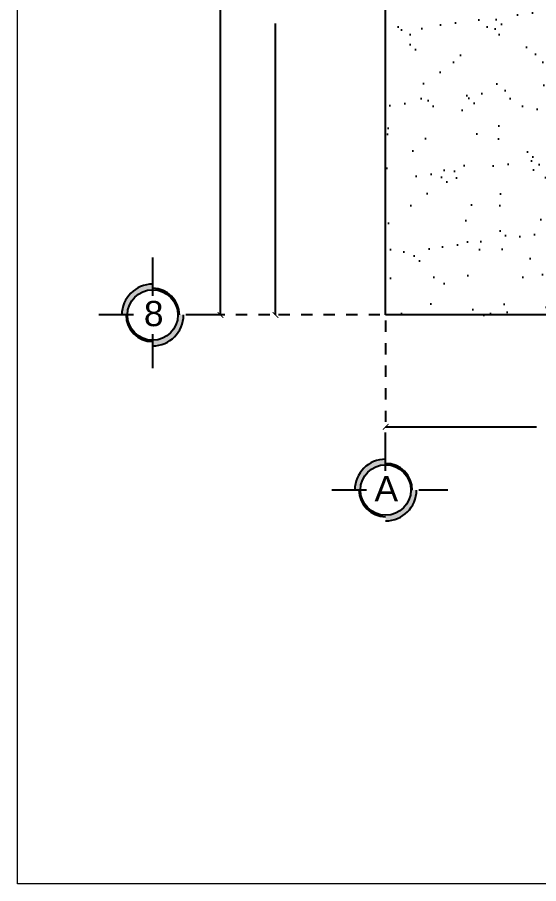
# Model space of a CAD drawing. Header units: inches. Extents: x 0.9 to 45.9, y 0.4 to 30.4.
# Drawn here: x 0.94 to 5.57, y 0.38 to 8.07 of the extents above; entities that cross this region are included whole.
import ezdxf

# ---------------------------------------------------------------- set-up
doc = ezdxf.new("R2010")
doc.units = ezdxf.units.IN
doc.header["$MEASUREMENT"] = 0
doc.linetypes.add('ACAD_ISO02W100', pattern=[15, 12, -3])
for name, color, linetype in [('MUEBLES', 8, 'Continuous'), ('TEXTO', 142, 'Continuous'), ('VENTANAS', 143, 'Continuous')]:
    doc.layers.add(name, color=color, linetype=linetype)
doc.layers.add('PIE D PLANO', color=1, linetype='Continuous', lineweight=18)
doc.styles.add('TEXTO', font='Arial.ttf', dxfattribs={"width": 0.8, "height": 0.2})

# ---------------------------------------------------------------- blocks, each defined once
blk = doc.blocks.new('_ArchTick')
at = {"color": 0, "linetype": 'ByBlock', "const_width": 0.15}
blk.add_lwpolyline([(-0.5, -0.5), (0.5, 0.5)], dxfattribs=at)

msp = doc.modelspace()

# ---------------------------------------------------------------- hatches: boundary and pattern name
h = msp.add_hatch()
h.set_pattern_fill('AR-SAND', color=3, scale=0.01, style=0)
h.set_pattern_definition([(37.5, (-1650.61493, -906.36356), (-0.01600031, 0.48941324), [0, -0.38608, 0, -0.4318, 0, -0.41275]), (7.5, (-1650.61493, -906.36356), (0.44952328, 0.7168251), [0, -0.20828, 0, -0.34798, 0, -0.13335]), (327.5, (-1650.92735, -906.36356), (0.79099237, 0.00143718), [0, -0.127, 0, -0.4572, 0, -0.5969]), (317.5, (-1650.92735, -906.36356), (0.76355645, 0.22292932), [0, -0.0635, 0, -0.29972, 0, -0.3429])])
h.paths.add_polyline_path([(4.2114, 12.0812), (9.1364, 12.0812), (9.1364, 5.4312), (7.1806, 5.4312), (7.4789, 5.567), (7.7174, 5.7262), (7.7726, 6.0044), (7.6742, 6.153), (7.8518, 6.2585), (8.0233, 6.5778), (7.9463, 6.7167), (7.9519, 7.004), (7.8956, 7.0528), (7.6893, 7.1366), (7.5426, 7.0684), (7.3775, 6.8885), (7.2021, 6.8441), (7.1372, 6.7618), (7.121, 6.6412), (7.0588, 6.6265), (7.0115, 6.6387), (7.0397, 6.7767), (7.0194, 7.005), (6.8634, 6.8714), (6.7734, 6.7919), (6.7632, 6.715), (6.7632, 6.6239), (6.6453, 6.7648), (6.5373, 6.8179), (6.4315, 6.907), (6.439, 6.72), (6.4453, 6.5904), (6.4724, 6.5314), (6.2364, 5.4312), (4.2376, 5.4228), (4.1852, 5.4396)])
at = {"layer": 'VENTANAS'}
h = msp.add_hatch(color=0, dxfattribs=at)
h.paths.add_polyline_path([(1.8701, 5.4312), (1.9201, 5.4312, -0.414214), (2.1442, 5.6554), (2.1442, 5.7054, 0.414214)])
h.paths.add_polyline_path([(2.1442, 5.2071), (2.1442, 5.1571, 0.414214), (2.4184, 5.4312), (2.3684, 5.4312, -0.414214)])
h = msp.add_hatch(color=0, dxfattribs=at)
h.paths.add_polyline_path([(2.1442, 5.6679), (2.1442, 5.6554, -0.414214), (2.3684, 5.4312), (2.3809, 5.4312, 0.414214)])
h.paths.add_polyline_path([(2.1442, 5.2071, -0.414214), (1.9201, 5.4312), (1.9076, 5.4312, 0.414214), (2.1442, 5.1946)])
h = msp.add_hatch(color=0, dxfattribs=at)
h.paths.add_polyline_path([(3.9373, 3.8761), (3.9873, 3.8761, -0.414214), (4.2114, 4.1002), (4.2114, 4.1502, 0.414214)])
h.paths.add_polyline_path([(4.2114, 3.6519), (4.2114, 3.6019, 0.414214), (4.4856, 3.8761), (4.4356, 3.8761, -0.414214)])
h = msp.add_hatch(color=0, dxfattribs=at)
h.paths.add_polyline_path([(4.2114, 4.1127), (4.2114, 4.1002, -0.414214), (4.4356, 3.8761), (4.4481, 3.8761, 0.414214)])
h.paths.add_polyline_path([(4.2114, 3.6519, -0.414214), (3.9873, 3.8761), (3.9748, 3.8761, 0.414214), (4.2114, 3.6394)])

# ---------------------------------------------------------------- linework, layer by layer
for p, q in [((4.2114, 5.4312), (4.2114, 25.4312)), ((13.2114, 5.4312), (4.2114, 5.4312))]:
    msp.add_line(p, q)
at = {"layer": 'MUEBLES', "ltscale": 0.03}
for p, q in [((2.1442, 5.6015, 0.009), (2.1442, 5.9429, 0.009)), ((1.974, 5.4312, 0.009), (1.6654, 5.4312, 0.009)), ((2.6952, 5.4312, 0.009), (2.4395, 5.4312, 0.009)), ((2.549, 5.4312, 0.009), (2.4395, 5.4312, 0.009)), ((2.1442, 4.9585, 0.009), (2.1442, 5.261, 0.009)), ((4.2114, 4.0463), (4.2114, 4.3877)), ((4.0412, 3.8761), (3.7326, 3.8761)), ((4.7624, 3.8761), (4.5067, 3.8761)), ((4.6162, 3.8761), (4.5067, 3.8761))]:
    msp.add_line(p, q, dxfattribs=at)
for centre in [(2.1442, 5.4312, 0.009), (4.2114, 3.8761)]:
    msp.add_circle(centre, 0.2242, dxfattribs=at)
for centre, radius, start, end in [((2.1442, 5.4312, 0.009), 0.2742, 90, 180), ((2.1442, 5.4312, 0.009), 0.2367, 0, 90), ((2.1442, 5.4312, 0.009), 0.2367, 180, 270), ((2.1442, 5.4312, 0.009), 0.2742, 270, 0), ((4.2114, 3.8761), 0.2742, 90, 180), ((4.2114, 3.8761), 0.2367, 0, 90), ((4.2114, 3.8761), 0.2367, 180, 270), ((4.2114, 3.8761), 0.2742, 270, 0)]:
    msp.add_arc(centre, radius, start, end, dxfattribs=at)
at = {"layer": 'PIE D PLANO'}
for p, q in [((0.9431, 0.38), (0.9431, 30.38)), ((45.9431, 0.38), (0.9431, 0.38))]:
    msp.add_line(p, q, dxfattribs=at)
at = {"layer": 'VENTANAS', "ltscale": 0.008}
for p, q in [((2.7452, 5.4312, 0.009), (2.7452, 8.7126, 0.009)), ((3.2335, 5.4312), (3.2335, 8.0208)), ((4.2114, 4.4377), (5.5518, 4.4377))]:
    msp.add_line(p, q, dxfattribs=at)
at = {"layer": 'VENTANAS', "linetype": 'ACAD_ISO02W100', "ltscale": 0.008}
for p, q in [((3.1835, 5.4312, 0.009), (2.6952, 5.4312, 0.009)), ((4.1614, 5.4312), (3.1835, 5.4312)), ((4.2114, 5.3812), (4.2114, 4.3877))]:
    msp.add_line(p, q, dxfattribs=at)

# ---------------------------------------------------------------- block references
at = {"layer": 'VENTANAS', "ltscale": 0.008, "xscale": 0.05, "yscale": 0.05, "zscale": 0.05}
for p, rotation in [((2.7452, 5.4312, 0.009), 270), ((3.2335, 5.4312), 270), ((4.2114, 4.4377), 180)]:
    msp.add_blockref('_ArchTick', p, dxfattribs=dict(at, rotation=rotation))

# ---------------------------------------------------------------- texts
at = {"layer": 'TEXTO', "ltscale": 0.03, "style": 'TEXTO'}
for s, p in [('8', (2.0661, 5.3319, 0.009)), ('A', (4.1131, 3.7767))]:
    msp.add_text(s, height=0.2241, dxfattribs=at).set_placement(p)

doc.saveas('drawing.dxf')
